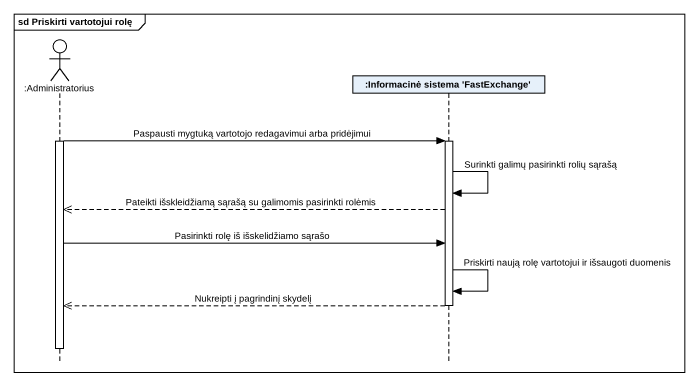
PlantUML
@startuml
mainframe sd Priskirti vartotojui rolę
hide footbox
actor ":Administratorius" as Administratorius
participant ":Informacinė sistema 'FastExchange'" as Informacinė_sistema

activate Administratorius
Administratorius -> Informacinė_sistema : Paspausti mygtuką vartotojo redagavimui arba pridėjimui
activate Informacinė_sistema
Informacinė_sistema -> Informacinė_sistema : Surinkti galimų pasirinkti rolių sąrašą
Informacinė_sistema -->> Administratorius : Pateikti išskleidžiamą sąrašą su galimomis pasirinkti rolėmis
Administratorius -> Informacinė_sistema : Pasirinkti rolę iš išskelidžiamo sąrašo
Informacinė_sistema -> Informacinė_sistema : Priskirti naują rolę vartotojui ir išsaugoti duomenis
Informacinė_sistema -->> Administratorius : Nukreipti į pagrindinį skydelį
deactivate Informacinė_sistema
deactivate Administratorius
@enduml
